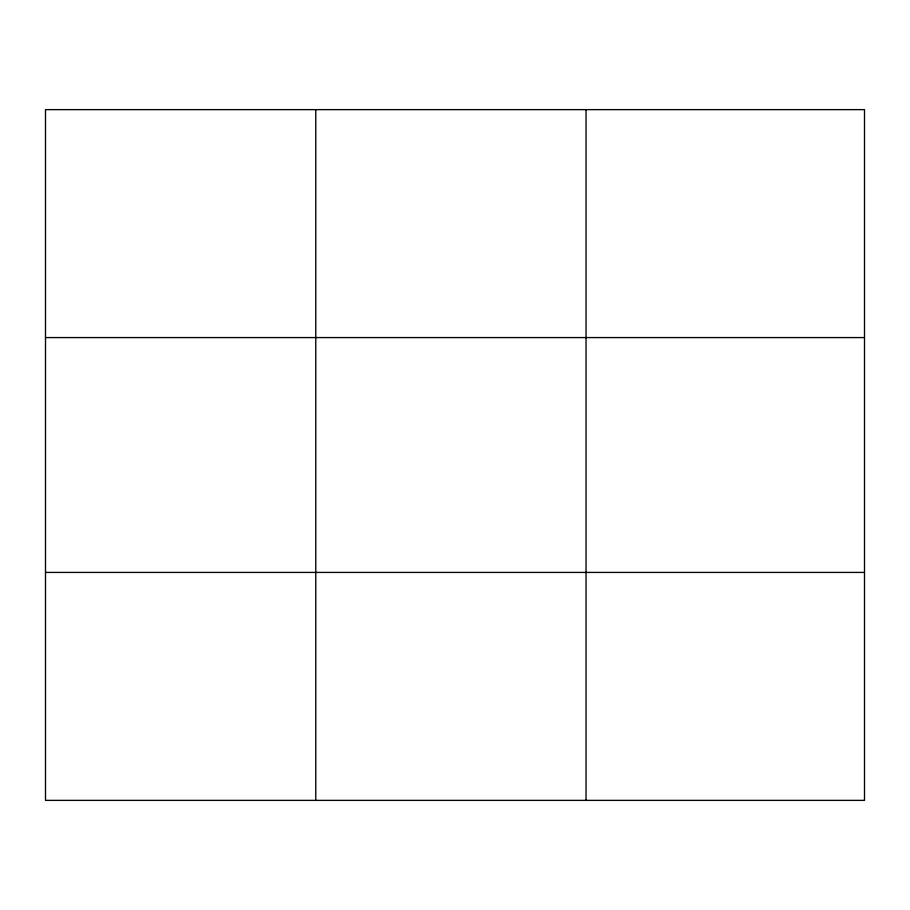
<?xml version="1.0" encoding="UTF-8"?>
<svg xmlns="http://www.w3.org/2000/svg" width="910" height="910" viewBox="0 0 910 910"><rect width="100%" height="100%" fill="white"/><g stroke="black" fill="none" stroke-linecap="round" stroke-linejoin="round"><path stroke-width="1.36" d="M315.77 800.368L315.77 109.632M586.04 800.368L586.04 109.632M45.5 337.576L864.5 337.576M45.5 572.424L864.5 572.424M864.5 724.383L864.5 800.368L45.5 800.368L45.5 109.632L864.5 109.632L864.5 724.383"/></g></svg>
